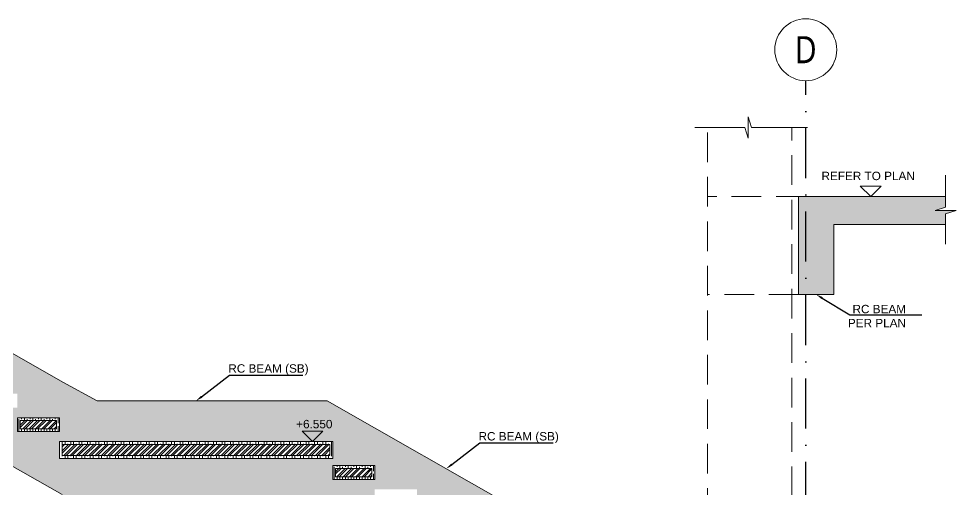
# Model space of a CAD drawing. Header units: millimetres. Extents: x -75675 to 439858, y -36597 to -1720.
# Drawn here: x -69414 to -62725, y -29569 to -26211 of the extents above; entities that cross this region are included whole.
import ezdxf
from ezdxf import colors
from ezdxf.entities.mleader import LeaderData, LeaderLine
from ezdxf.math import Vec2, Vec3

# ---------------------------------------------------------------- set-up
doc = ezdxf.new("R2010")
doc.units = ezdxf.units.MM
doc.header["$LTSCALE"] = 75
for name, pattern in [('Dash Dot 3_16_', [7.9375, 4.7625, -1.5875, 0, -1.5875]), ('Dot & Dashed', [502.708322, 238.125, -132.291667, 0, -132.291655]), ('Hidden Line', [4.233333, 2.822222, -1.411111])]:
    doc.linetypes.add(name, pattern=pattern)
doc.layers.add('00_A_GRIDS.3D', color=7, linetype='Continuous')
doc.layers.add('05_DIMENSION_SETTING OUT EXTERIOR.DIM', color=7, linetype='Continuous')
for name, color, linetype, lineweight in [('A-ANNO-DIMS', 211, 'Continuous', 9), ('G-ANNO-SYMB', 111, 'Continuous', 9), ('S-HATCH', 8, 'Continuous', 9), ('S-Slab', 3, 'Continuous', 13)]:
    doc.layers.add(name, color=color, linetype=linetype, lineweight=lineweight)
doc.styles.add('GENERATED_STYLE_1', font='arial.ttf')
doc.styles.add('GENERATED_STYLE_3', font='trebuc.ttf', dxfattribs={"width": 0.78})

msp = doc.modelspace()

# ---------------------------------------------------------------- hatches: boundary and pattern name
at = {"layer": 'S-HATCH', "transparency": 33554687}
h = msp.add_hatch(color=256, dxfattribs=at)
h.dxf.hatch_style = 1
h.paths.add_polyline_path([(-68853.8, -29638.5), (-69103.8, -29638.5), (-69103.8, -29607.2), (-71798.5, -28072.7), (-71798.5, -27790.8), (-71523.6, -27790.8), (-71523.6, -27691.2), (-71798.5, -27691.2), (-71798.5, -27267.2), (-69100.5, -28803.5), (-68853.8, -28938.5), (-67443.6, -28938.5), (-67213.5, -28938.5), (-64498.9, -30484.3), (-64498.9, -30766.2), (-64773.8, -30766.2), (-64773.8, -30865.8), (-64498.9, -30865.8), (-64498.9, -31289.8), (-67193.6, -29755.4), (-67443.6, -29638.5)])
h.paths.add_polyline_path([(-67173.6, -29348.3), (-67173.6, -29228.7), (-69123.7, -29228.7), (-69123.7, -29348.3)], flags=16)
h.paths.add_polyline_path([(-67193.6, -29328.3), (-67193.6, -29248.7), (-69103.7, -29248.7), (-69103.7, -29328.3)], flags=0)
h.paths.add_polyline_path([(-67173.8, -29499.1), (-66873.6, -29499.1), (-66873.6, -29399.5), (-67173.8, -29399.5)], flags=16)
h.paths.add_polyline_path([(-67153.8, -29479.1), (-66893.6, -29479.1), (-66893.6, -29419.5), (-67153.8, -29419.5)], flags=0)
h.paths.add_polyline_path([(-66873.8, -29670), (-66573.6, -29670), (-66573.6, -29570.4), (-66873.8, -29570.4)], flags=16)
h.paths.add_polyline_path([(-66853.8, -29590.4), (-66853.8, -29650), (-66593.6, -29650), (-66593.6, -29590.4)], flags=0)
h.paths.add_polyline_path([(-66573.8, -29741.2), (-66573.8, -29840.8), (-66273.6, -29840.8), (-66273.6, -29741.2)], flags=16)
h.paths.add_polyline_path([(-66553.8, -29761.2), (-66553.8, -29820.8), (-66293.6, -29820.8), (-66293.6, -29761.2)], flags=0)
h.paths.add_polyline_path([(-69123.6, -29157.5), (-69123.6, -29057.9), (-69423.8, -29057.9), (-69423.8, -29157.5)], flags=16)
h.paths.add_polyline_path([(-69143.6, -29137.5), (-69143.6, -29077.9), (-69403.8, -29077.9), (-69403.8, -29137.5)], flags=0)
h.paths.add_polyline_path([(-66273.8, -29912), (-66273.8, -30011.6), (-65973.6, -30011.6), (-65973.6, -29912)], flags=16)
h.paths.add_polyline_path([(-66253.8, -29932), (-66253.8, -29991.6), (-65993.6, -29991.6), (-65993.6, -29932)], flags=0)
h.paths.add_polyline_path([(-69423.6, -28986.6), (-69423.6, -28887), (-69723.8, -28887), (-69723.8, -28986.6)], flags=16)
h.paths.add_polyline_path([(-69443.6, -28966.6), (-69443.6, -28907), (-69703.8, -28907), (-69703.8, -28966.6)], flags=0)
h.paths.add_polyline_path([(-65973.8, -30082.9), (-65973.8, -30182.5), (-65673.6, -30182.5), (-65673.6, -30082.9)], flags=16)
h.paths.add_polyline_path([(-65953.8, -30102.9), (-65953.8, -30162.5), (-65693.6, -30162.5), (-65693.6, -30102.9)], flags=0)
h.paths.add_polyline_path([(-69723.6, -28815.8), (-69723.6, -28716.2), (-70023.8, -28716.2), (-70023.8, -28815.8)], flags=16)
h.paths.add_polyline_path([(-69743.6, -28795.8), (-69743.6, -28736.2), (-70003.8, -28736.2), (-70003.8, -28795.8)], flags=0)
h.paths.add_polyline_path([(-65674.2, -30253.7), (-65674.2, -30353.3), (-65373.9, -30353.3), (-65373.9, -30253.7)], flags=16)
h.paths.add_polyline_path([(-65654.2, -30273.7), (-65654.2, -30333.3), (-65393.9, -30333.3), (-65393.9, -30273.7)], flags=0)
h.paths.add_polyline_path([(-70023.6, -28645), (-70023.6, -28545.4), (-70323.8, -28545.4), (-70323.8, -28645)], flags=16)
h.paths.add_polyline_path([(-70043.6, -28625), (-70043.6, -28565.4), (-70303.8, -28565.4), (-70303.8, -28625)], flags=0)
h.paths.add_polyline_path([(-65373.8, -30424.5), (-65373.8, -30524.1), (-65073.6, -30524.1), (-65073.6, -30424.5)], flags=16)
h.paths.add_polyline_path([(-65353.8, -30444.5), (-65353.8, -30504.1), (-65093.6, -30504.1), (-65093.6, -30444.5)], flags=0)
h.paths.add_polyline_path([(-70323.6, -28474.1), (-70323.6, -28374.5), (-70623.8, -28374.5), (-70623.8, -28474.1)], flags=16)
h.paths.add_polyline_path([(-70343.6, -28454.1), (-70343.6, -28394.5), (-70603.8, -28394.5), (-70603.8, -28454.1)], flags=0)
h.paths.add_polyline_path([(-65073.8, -30595.4), (-65073.8, -30695), (-64773.6, -30695), (-64773.6, -30595.4)], flags=16)
h.paths.add_polyline_path([(-65053.8, -30615.4), (-65053.8, -30675), (-64793.6, -30675), (-64793.6, -30615.4)], flags=0)
h.paths.add_polyline_path([(-70623.6, -28303.3), (-70623.6, -28203.7), (-70923.8, -28203.7), (-70923.8, -28303.3)], flags=16)
h.paths.add_polyline_path([(-70643.6, -28283.3), (-70643.6, -28223.7), (-70903.8, -28223.7), (-70903.8, -28283.3)], flags=0)
h.paths.add_polyline_path([(-70923.6, -28132.5), (-70923.6, -28032.9), (-71223.8, -28032.9), (-71223.8, -28132.5)], flags=16)
h.paths.add_polyline_path([(-70943.6, -28112.5), (-70943.6, -28052.9), (-71203.8, -28052.9), (-71203.8, -28112.5)], flags=0)
h.paths.add_polyline_path([(-71223.6, -27961.6), (-71223.6, -27862), (-71523.8, -27862), (-71523.8, -27961.6)], flags=16)
h.paths.add_polyline_path([(-71243.6, -27941.6), (-71243.6, -27882), (-71503.8, -27882), (-71503.8, -27941.6)], flags=0)
h = msp.add_hatch(color=256, dxfattribs=at)
h.dxf.hatch_style = 1
h.paths.add_polyline_path([(-63849.5, -27478.7), (-63798.9, -27478.7), (-63798.9, -28178.7), (-63849.5, -28178.7)])
h = msp.add_hatch(color=256, dxfattribs=at)
h.dxf.hatch_style = 1
h.paths.add_polyline_path([(-63798.9, -27478.7), (-63599.5, -27478.7), (-62800.9, -27478.7), (-62800.9, -27554.7), (-62876.6, -27578.7), (-62753.9, -27578.7), (-62725.2, -27578.7), (-62800.9, -27602.8), (-62800.9, -27678.7), (-63599.5, -27678.7), (-63599.5, -28178.7), (-63798.9, -28178.7)])
at = {"layer": 'S-HATCH'}
h = msp.add_hatch(dxfattribs=at)
h.set_pattern_fill('GOST_WOOD', color=9, scale=10)
h.set_pattern_definition([(90, (-498833.3, 5632.333), (60, -4e-15), [100, -20]), (90, (-498813.3, 5612.333), (60, -4e-15), [60, -15, 30, -15]), (90, (-498793.3, 5582.333), (60, -4e-15), [100, -20])])
h.paths.add_polyline_path([(-69423.8, -29057.9), (-69423.8, -29157.5), (-69123.6, -29157.5), (-69123.6, -29057.9)])
h.paths.add_polyline_path([(-69143.6, -29077.9), (-69143.6, -29137.5), (-69403.8, -29137.5), (-69403.8, -29077.9)], flags=16)
at = {"layer": 'S-HATCH', "transparency": 33554687}
h = msp.add_hatch(dxfattribs=at)
h.set_pattern_fill('STEEL', color=9, scale=10)
h.set_pattern_definition([(45, (-498833.302, 5632.333), (-22.4506403, 22.4506403), []), (45, (-498833.302, 5648.208), (-22.4506403, 22.4506403), [])])
h.paths.add_polyline_path([(-69403.8, -29077.9), (-69403.8, -29137.5), (-69143.6, -29137.5), (-69143.6, -29077.9)])
at = {"layer": 'S-HATCH'}
h = msp.add_hatch(dxfattribs=at)
h.set_pattern_fill('GOST_WOOD', color=9, scale=10)
h.set_pattern_definition([(90, (-503783.3, 3836.5), (60, -4e-15), [100, -20]), (90, (-503763.3, 3816.5), (60, -4e-15), [60, -15, 30, -15]), (90, (-503743.3, 3786.5), (60, -4e-15), [100, -20])])
h.paths.add_polyline_path([(-67903.5, -29328.3), (-67653.5, -29328.3), (-67653.5, -29348.3), (-67903.5, -29348.3)])
h.paths.add_polyline_path([(-69123.6, -29228.7), (-67903.5, -29228.7), (-67903.5, -29248.7), (-69103.8, -29248.7), (-69103.8, -29328.3), (-67903.5, -29328.3), (-67903.5, -29348.3), (-69123.6, -29348.3)])
h.paths.add_polyline_path([(-67903.5, -29228.7), (-67653.5, -29228.7), (-67653.5, -29248.7), (-67903.5, -29248.7)])
h.paths.add_polyline_path([(-67653.5, -29228.7), (-67173.6, -29228.7), (-67173.6, -29348.3), (-67653.5, -29348.3), (-67653.5, -29328.3), (-67193.6, -29328.3), (-67193.6, -29248.7), (-67653.5, -29248.7)])
at = {"layer": 'S-HATCH', "transparency": 33554687}
h = msp.add_hatch(dxfattribs=at)
h.set_pattern_fill('STEEL', color=9, scale=10)
h.set_pattern_definition([(45, (-503783.302, 3836.5), (-22.4506403, 22.4506403), []), (45, (-503783.302, 3852.375), (-22.4506403, 22.4506403), [])])
h.paths.add_polyline_path([(-67193.6, -29328.3), (-69103.7, -29328.3), (-69103.7, -29248.7), (-67193.6, -29248.7)])
at = {"layer": 'S-HATCH'}
h = msp.add_hatch(dxfattribs=at)
h.set_pattern_fill('GOST_WOOD', color=9, scale=10)
h.set_pattern_definition([(90, (-501083.3, 5290.667), (60, -4e-15), [100, -20]), (90, (-501063.3, 5270.667), (60, -4e-15), [60, -15, 30, -15]), (90, (-501043.3, 5240.667), (60, -4e-15), [100, -20])])
h.paths.add_polyline_path([(-67173.8, -29399.5), (-67173.8, -29499.1), (-66873.6, -29499.1), (-66873.6, -29399.5)])
h.paths.add_polyline_path([(-66893.6, -29419.5), (-66893.6, -29479.1), (-67153.8, -29479.1), (-67153.8, -29419.5)], flags=16)
at = {"layer": 'S-HATCH', "transparency": 33554687}
h = msp.add_hatch(dxfattribs=at)
h.set_pattern_fill('STEEL', color=9, scale=10)
h.set_pattern_definition([(45, (-501083.302, 5290.667), (-22.4506403, 22.4506403), []), (45, (-501083.302, 5306.542), (-22.4506403, 22.4506403), [])])
h.paths.add_polyline_path([(-67153.8, -29419.5), (-67153.8, -29479.1), (-66893.6, -29479.1), (-66893.6, -29419.5)])

# ---------------------------------------------------------------- linework, layer by layer
at = {"layer": '00_A_GRIDS.3D', "color": 1, "linetype": 'Dash Dot 3_16_'}
msp.add_line((-63798.9, -36279.8), (-63798.9, -26653.2), dxfattribs=at)
at = {"layer": '00_A_GRIDS.3D', "color": 1, "lineweight": 0}
msp.add_circle((-63798.9, -26432), 221.2, dxfattribs=at)
at = {"layer": 'G-ANNO-SYMB'}
for points in [[(-63335.7, -27478.7), (-63409.9, -27404.5), (-63261.5, -27404.5)], [(-67318.5, -29228.7), (-67392.7, -29154.5), (-67244.3, -29154.5)]]:
    msp.add_lwpolyline(points, close=True, dxfattribs=at)
at = {"layer": 'S-Slab', "linetype": 'Hidden Line'}
for p, q in [((-64498.9, -34853.7), (-64498.9, -26987.5)), ((-63898.9, -35016.7), (-63898.9, -26987.5)), ((-63798.9, -27478.7), (-64498.9, -27478.7)), ((-63849.5, -28178.7), (-64498.9, -28178.7))]:
    msp.add_line(p, q, dxfattribs=at)
at = {"layer": 'S-Slab'}
for p, q in [((-71798.5, -27267.2), (-69100.5, -28803.5)), ((-71798.5, -28072.7), (-69103.8, -29607.2)), ((-68853.8, -28938.5), (-69100.5, -28803.5)), ((-67443.6, -28938.5), (-68853.8, -28938.5)), ((-67443.6, -28938.5), (-67213.5, -28938.5)), ((-64498.9, -30484.3), (-67213.5, -28938.5))]:
    msp.add_line(p, q, dxfattribs=at)
for points in [[(-64589.4, -26987.5), (-64233.2, -26987.5), (-64209.1, -27063.2), (-64209.1, -26987.5), (-64209.1, -26911.8), (-64185.1, -26987.5), (-63785.4, -26987.5)], [(-62725.2, -27578.7), (-62800.9, -27578.7), (-62876.6, -27578.7), (-62800.9, -27554.7), (-62800.9, -27327.7)], [(-63599.5, -27678.7), (-63599.5, -28178.7), (-63849.5, -28178.7), (-63849.5, -27478.7), (-63599.5, -27478.7), (-63599.5, -27478.7), (-62800.9, -27478.7), (-62800.9, -27554.7)], [(-62800.9, -27602.8), (-62800.9, -27678.7), (-63599.5, -27678.7)], [(-62800.9, -27819.7), (-62800.9, -27602.8), (-62725.2, -27578.7)]]:
    msp.add_lwpolyline(points, dxfattribs=at)
for points in [[(-69123.6, -29157.5), (-69423.8, -29157.5), (-69423.8, -29057.9), (-69123.6, -29057.9)], [(-69143.6, -29137.5), (-69403.8, -29137.5), (-69403.8, -29077.9), (-69143.6, -29077.9)], [(-67173.6, -29348.3), (-69123.7, -29348.3), (-69123.7, -29228.7), (-67173.6, -29228.7)], [(-67193.6, -29328.3), (-69103.7, -29328.3), (-69103.7, -29248.7), (-67193.6, -29248.7)], [(-66873.6, -29499.1), (-67173.8, -29499.1), (-67173.8, -29399.5), (-66873.6, -29399.5)], [(-66893.6, -29479.1), (-67153.8, -29479.1), (-67153.8, -29419.5), (-66893.6, -29419.5)]]:
    msp.add_lwpolyline(points, close=True, dxfattribs=at)

# ---------------------------------------------------------------- texts
at = {"layer": '00_A_GRIDS.3D', "color": 1, "linetype": 'Dot & Dashed', "lineweight": 0, "insert": (-63798.9, -26432), "char_height": 193.52, "width": 448.649, "attachment_point": 5, "style": 'GENERATED_STYLE_3'}
msp.add_mtext('{\\W0.85;D}', dxfattribs=at)
at = {"layer": '05_DIMENSION_SETTING OUT EXTERIOR.DIM', "color": 2, "lineweight": 25, "char_height": 60, "attachment_point": 9, "style": 'GENERATED_STYLE_1'}
for s, insert in [('\\A1;REFER TO PLAN', (-63020.7, -27363.4)), ('\\A1;+6.550', (-67175.8, -29134.6))]:
    msp.add_mtext(s, dxfattribs=dict(at, insert=insert))

# ---------------------------------------------------------------- leaders
at = {"layer": 'A-ANNO-DIMS'}
ml = msp.add_multileader_mtext('Standard', dxfattribs=at)
ml.set_content('RC BEAM PER PLAN', color=256, style='GENERATED_STYLE_1')
ml.set_leader_properties()
ml.build(insert=Vec2(0, 0))
ml.multileader.update_dxf_attribs({"text_left_attachment_type": 6, "text_right_attachment_type": 6, "dogleg_length": 0.36, "arrow_head_size": 50})
ctx = ml.context
ctx.base_point, ctx.char_height, ctx.arrow_head_size, ctx.landing_gap_size, ctx.plane_origin = Vec3(-63484.9, -28324.8), 60, 50, 0.09, Vec3(-62793.7, -28548.9)
ctx.left_attachment, ctx.right_attachment, ctx.text_align_type = 6, 6, 2
notes = []
notes.append((ctx, [(1, (1, 1, 0), (-63484.9, -28324.8), (1, 0), 1.396927018504357e-11, [(0, [(-63724.5, -28178.7)], 0, [])])]))
ctx.mtext.insert, ctx.mtext.width, ctx.mtext.alignment, ctx.mtext.flow_direction = Vec3(-63083.6, -28252.8), 509.244, 3, 5
ml = msp.add_multileader_mtext('Standard', dxfattribs=at)
ml.set_content('RC BEAM (SB)', color=256, style='GENERATED_STYLE_1')
ml.set_leader_properties()
ml.build(insert=Vec2(0, 0))
ml.multileader.update_dxf_attribs({"text_left_attachment_type": 6, "text_right_attachment_type": 6, "dogleg_length": 0.36, "arrow_head_size": 50})
ctx = ml.context
ctx.base_point, ctx.char_height, ctx.arrow_head_size, ctx.landing_gap_size, ctx.plane_origin = Vec3(-67909.1, -28754.3), 60, 50, 0.09, Vec3(-67217.9, -28978.4)
ctx.left_attachment, ctx.right_attachment, ctx.text_align_type = 6, 6, 2
notes.append((ctx, [(1, (1, 1, 0), (-67909.1, -28754.3), (1, 0), 1.396927018504357e-11, [(0, [(-68148.7, -28938.5)], 0, [])])]))
ctx.mtext.insert, ctx.mtext.width, ctx.mtext.alignment, ctx.mtext.flow_direction = Vec3(-67345.8, -28676.7), 608.576, 3, 5
ml = msp.add_multileader_mtext('Standard', dxfattribs=at)
ml.set_content('RC BEAM (SB)', color=256, style='GENERATED_STYLE_1')
ml.set_leader_properties()
ml.build(insert=Vec2(0, 0))
ml.multileader.update_dxf_attribs({"text_left_attachment_type": 6, "text_right_attachment_type": 6, "dogleg_length": 0.36, "arrow_head_size": 50})
ctx = ml.context
ctx.base_point, ctx.char_height, ctx.arrow_head_size, ctx.landing_gap_size, ctx.plane_origin = Vec3(-66124, -29238.3), 60, 50, 0.09, Vec3(-65432.8, -29462.4)
ctx.left_attachment, ctx.right_attachment, ctx.text_align_type = 6, 6, 2
notes.append((ctx, [(1, (1, 1, 0), (-66124, -29238.3), (1, 0), 1.396927018504357e-11, [(0, [(-66363.6, -29422.5)], 0, [])])]))
ctx.mtext.insert, ctx.mtext.width, ctx.mtext.alignment, ctx.mtext.flow_direction = Vec3(-65560.7, -29160.6), 608.576, 3, 5
for ctx, leaders in notes:
    for number, flags, end, landing, length, lines in leaders:
        leader = LeaderData()
        leader.index, (leader.has_last_leader_line, leader.has_dogleg_vector, leader.attachment_direction) = number, flags
        leader.last_leader_point, leader.dogleg_vector, leader.dogleg_length = Vec3(end), Vec3(landing), length
        for number, points, colour, breaks in lines:
            line = LeaderLine()
            line.index, line.vertices, line.color, line.breaks = number, Vec3.list(points), colors.encode_raw_color(colour), breaks
            leader.lines.append(line)
        ctx.leaders.append(leader)

doc.saveas('drawing.dxf')
